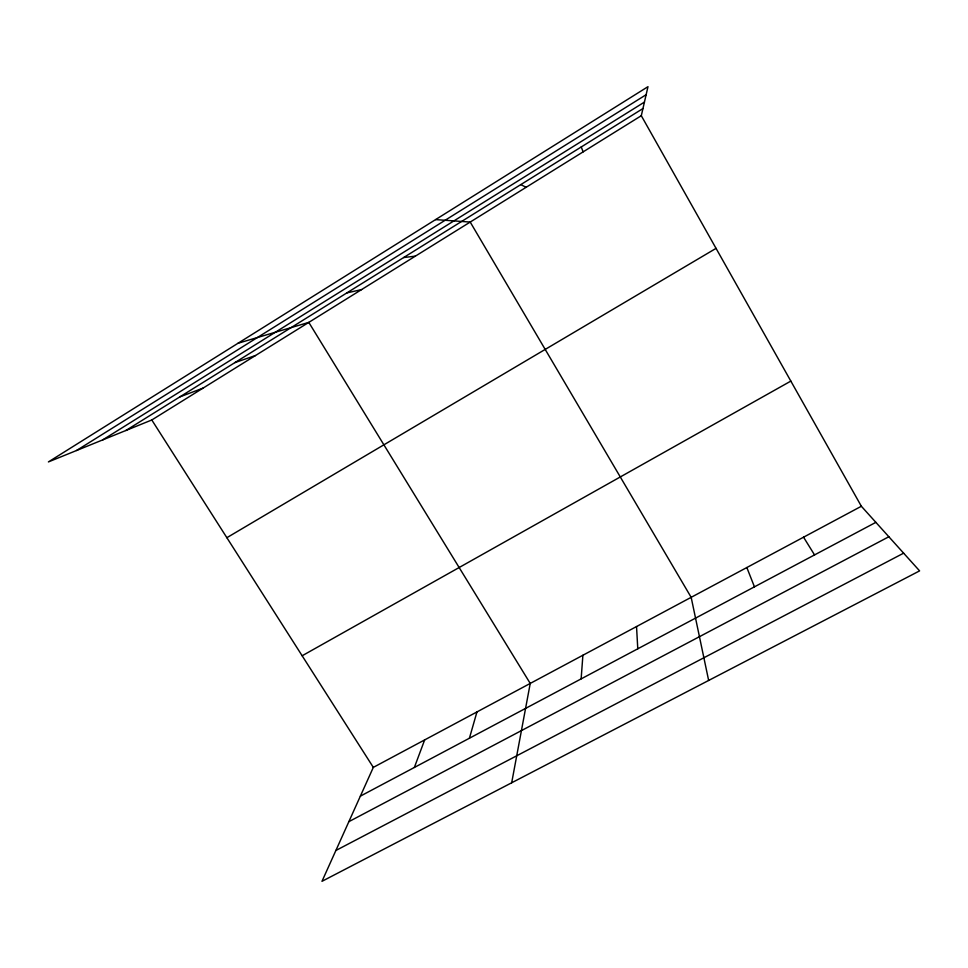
<?xml version="1.0" encoding="UTF-8"?>
<svg xmlns="http://www.w3.org/2000/svg" width="968" height="968" viewBox="0 0 968 968"><rect width="100%" height="100%" fill="white"/><g stroke="black" fill="none" stroke-linecap="round" stroke-linejoin="round"><path stroke-width="1.45" d="M581.139 678.883L582.893 655.251M511.685 782.761L530.234 683.432L308.804 322.392L238.043 343.241M641.3 115.712L647.979 86.684L48.4 461.93L151.794 419.979L641.3 115.712L861.363 506.264L919.6 570.878L321.981 881.316L373.321 767.382L861.363 506.264M469.419 738.209L476.958 711.928M414.364 767.455L424.662 739.903M76.545 450.507L646.14 94.707M102.753 439.871L644.434 102.1M125.864 430.506L642.946 108.549M226.863 537.7L716.042 248.365M302.149 655.772L790.832 381.102M360.362 796.144L875.859 522.357M348.855 821.663L888.842 536.756M335.86 850.497L903.628 553.164M179.842 396.892L203.135 388.071M234.922 362.601L255.455 355.546M346.822 292.929L361.584 289.589M403.632 257.548L415.369 256.145M435.6 219.603L470.206 222.059L691.164 597.329L708.649 680.456M520.796 184.598L526.12 187.308M151.794 419.979L373.321 767.382M803.549 537.192L814.548 554.918M746.836 567.538L754.447 586.838M581.236 146.967L583.135 151.867M636.533 626.55L637.779 648.802"/></g></svg>
